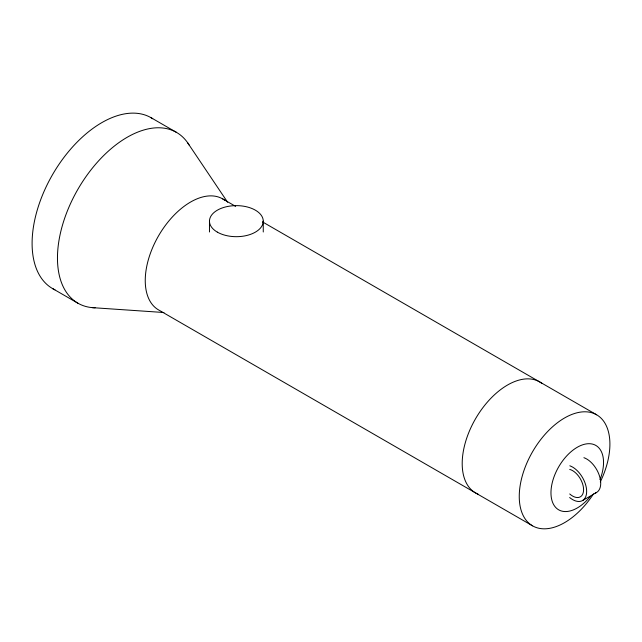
<?xml version="1.0" encoding="UTF-8"?>
<svg xmlns="http://www.w3.org/2000/svg" width="642" height="642" viewBox="0 0 642 642"><rect width="100%" height="100%" fill="white"/><g stroke="black" fill="none" stroke-linecap="round" stroke-linejoin="round"><path stroke-width="0.96" d="M582.527 500.567L596.603 492.438M92.32 307.638L163.935 312.518M151.135 117.743L176.494 132.38M222.622 198.868L235.646 206.387M262.57 221.931L596.627 414.796M532.531 525.814L158.526 309.893A64.096 37.003 -60 0 1 159.802 233.72A64.096 37.003 -60 0 1 225.029 200.489M52.524 288.547L77.883 303.185M187.568 142.66L227.605 202.238M263.26 221.161L263.26 231.995M209.469 221.161L209.469 231.995M95.128 307.791A98.611 56.937 -60 0 1 77.883 189.318A98.611 56.937 -60 0 1 189.109 145.012M54.987 289.831A98.611 56.937 -60 0 1 52.122 175.37A98.611 56.937 -60 0 1 152.708 118.714M478.081 494.155A64.096 37.003 -60 0 1 475.473 418.865A64.096 37.003 -60 0 1 541.984 383.475M593.537 493.842A64.096 37.003 -60 0 1 520.566 508.223A64.096 37.003 -60 0 1 574.044 413.657A64.096 37.003 -60 0 1 600.318 481.853M590.399 496.33A37.18 21.467 -60 0 1 551.366 497.847A37.18 21.467 -60 0 1 581.821 445.099A37.18 21.467 -60 0 1 600.021 479.662M583.899 457.682A19.902 11.492 60 0 1 599.467 475.899A19.902 11.492 60 0 1 595.214 493.04M569.727 469.406A15.568 8.988 60 0 1 583.586 489.686A15.568 8.988 60 0 1 569.727 493.963M569.831 465.803A19.902 11.492 60 0 1 586.652 491.563A19.902 11.492 60 0 1 569.647 497.534M217.349 232.139A26.892 15.528 0 0 0 262.337 225.182A26.892 15.528 0 0 0 229.403 206.162A26.892 15.528 0 0 0 217.349 232.139"/></g></svg>
